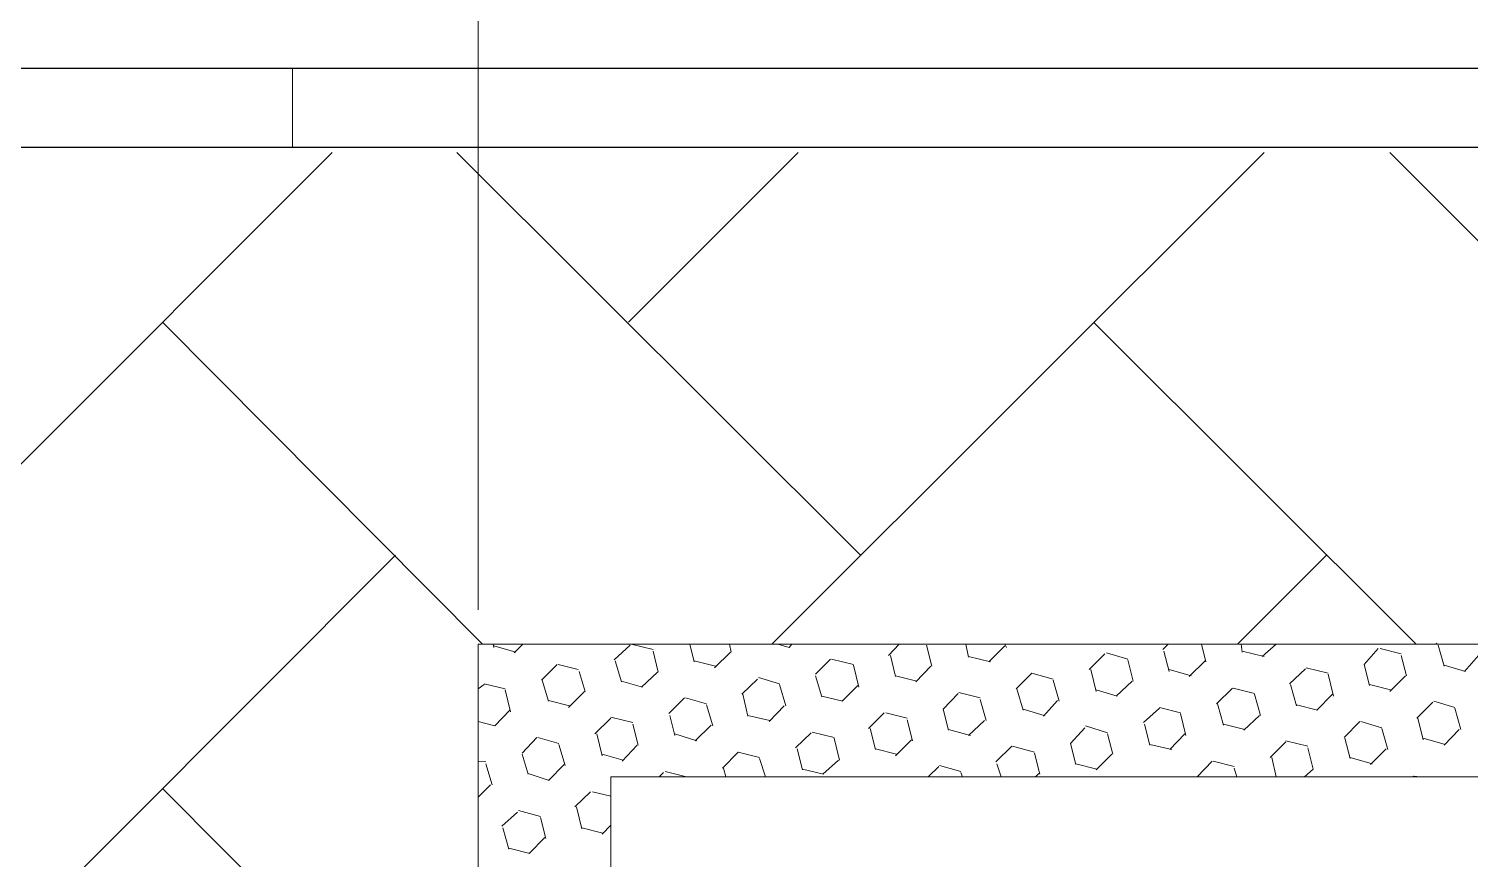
# Model space of a CAD drawing. Header units: millimetres. Extents: x 2928 to 3112, y 1220 to 1280.
# Drawn here: x 2978.905 to 2981.638, y 1265.975 to 1267.548 of the extents above; entities that cross this region are included whole.
import ezdxf

# ---------------------------------------------------------------- set-up
doc = ezdxf.new("R2010")
doc.units = ezdxf.units.MM

msp = doc.modelspace()

# ---------------------------------------------------------------- linework, layer by layer
at = {"color": 253, "linetype": 'Continuous', "lineweight": 5, "true_color": 0x9a9a9a}
msp.add_lwpolyline([(2979.75687, 1266.44731), (2979.75687, 1267.98234), (2979.75687, 1267.98234)], dxfattribs=at)
msp.add_lwpolyline([(2979.75687, 1266.44731), (2979.75687, 1267.98234), (2979.75687, 1267.98234)], dxfattribs=at)
at = {"color": 7, "linetype": 'Continuous', "lineweight": -2, "true_color": 0x000007}
for points in [[(2937.08126, 1265.3073), (2937.07792, 1267.474), (2938.98795, 1267.474), (2985.45528, 1267.474), (2985.45528, 1236.87356), (2938.98795, 1236.87356), (2937.08126, 1236.87356), (2937.08126, 1238.60692)], [(2937.23126, 1265.3073), (2937.23126, 1267.32399), (2938.98795, 1267.32399), (2985.30528, 1267.32399), (2985.30528, 1237.02356), (2938.98795, 1237.02356), (2937.22793, 1237.02356), (2937.22793, 1238.60692)]]:
    msp.add_lwpolyline(points, close=True, dxfattribs=at)
at = {"color": 252, "linetype": 'Continuous', "lineweight": 13, "true_color": 0x989898}
for points in [[(2979.40519, 1267.474), (2978.19518, 1267.474), (2978.19518, 1267.474)], [(2978.19518, 1267.32399), (2979.40519, 1267.32399), (2979.40519, 1267.32399)]]:
    msp.add_lwpolyline(points, dxfattribs=at)
at = {"color": 252, "linetype": 'Continuous', "lineweight": 5, "true_color": 0x989898}
msp.add_lwpolyline([(2985.45195, 1267.474), (2985.45195, 1260.42056), (2985.30195, 1260.42056), (2985.30195, 1267.32399), (2979.40519, 1267.32399), (2979.40519, 1267.474)], close=True, dxfattribs=at)
at = {"color": 9, "linetype": 'Continuous', "lineweight": 13, "true_color": 0xbababa}
for points in [[(2978.27518, 1266.10898), (2979.4802, 1267.31399), (2979.4802, 1267.31399)], [(2980.48188, 1266.55065), (2979.71687, 1267.31399), (2979.71687, 1267.31399)], [(2980.04187, 1266.99232), (2980.36354, 1267.31399), (2980.36354, 1267.31399)], [(2980.31354, 1266.38231), (2981.24689, 1267.31399), (2981.24689, 1267.31399)], [(2982.24857, 1266.55065), (2981.48522, 1267.31399), (2981.48522, 1267.31399)], [(2979.7652, 1266.38231), (2979.15852, 1266.99232), (2979.15852, 1266.99232)], [(2981.53523, 1266.38231), (2980.92355, 1266.99232), (2980.92355, 1266.99232)], [(2978.27518, 1265.22396), (2979.6002, 1266.55065), (2979.6002, 1266.55065)], [(2981.19689, 1266.38231), (2981.36522, 1266.55065), (2981.36522, 1266.55065)], [(2979.78687, 1266.37565), (2979.7852, 1266.38231), (2979.7852, 1266.38231)], [(2979.82853, 1266.36731), (2979.78687, 1266.37898), (2979.78687, 1266.37898)], [(2979.8252, 1266.36565), (2979.84187, 1266.38231), (2979.84187, 1266.38231)], [(2980.0152, 1266.35231), (2980.0452, 1266.38065), (2980.0452, 1266.38065)], [(2980.08854, 1266.37231), (2980.04687, 1266.38231), (2980.04687, 1266.38231)], [(2980.09854, 1266.32898), (2980.08854, 1266.36898), (2980.08854, 1266.36898)], [(2980.16687, 1266.34898), (2980.15854, 1266.38231), (2980.15854, 1266.38231)], [(2980.23687, 1266.36731), (2980.23354, 1266.38231), (2980.23354, 1266.38231)], [(2980.34687, 1266.37565), (2980.32521, 1266.38231), (2980.32521, 1266.38231)], [(2980.34687, 1266.37565), (2980.35187, 1266.38231), (2980.35187, 1266.38231)], [(2980.53521, 1266.36065), (2980.55521, 1266.38231), (2980.55521, 1266.38231)], [(2980.60688, 1266.38231), (2980.60355, 1266.38231), (2980.60355, 1266.38231)], [(2980.61688, 1266.34065), (2980.60688, 1266.38065), (2980.60688, 1266.38065)], [(2980.68688, 1266.35731), (2980.68188, 1266.38231), (2980.68188, 1266.38231)], [(2980.72521, 1266.34898), (2980.75521, 1266.37898), (2980.75521, 1266.37898)], [(2980.75855, 1266.37565), (2980.75521, 1266.38231), (2980.75521, 1266.38231)], [(2981.05522, 1266.37231), (2981.06522, 1266.38231), (2981.06522, 1266.38231)], [(2981.06689, 1266.33065), (2981.05688, 1266.36898), (2981.05688, 1266.36898)], [(2981.13689, 1266.34898), (2981.12855, 1266.38231), (2981.12855, 1266.38231)], [(2981.20522, 1266.36731), (2981.20355, 1266.38231), (2981.20355, 1266.38231)], [(2981.24689, 1266.35898), (2981.20522, 1266.36898), (2981.20522, 1266.36898)], [(2981.24355, 1266.35898), (2981.27022, 1266.38231), (2981.27022, 1266.38231)], [(2981.43689, 1266.34398), (2981.46356, 1266.37398), (2981.46356, 1266.37398)], [(2981.50689, 1266.36398), (2981.46689, 1266.37398), (2981.46689, 1266.37398)], [(2981.57523, 1266.38231), (2981.57356, 1266.38398), (2981.57356, 1266.38398)], [(2981.58856, 1266.34065), (2981.57689, 1266.38065), (2981.57689, 1266.38065)], [(2979.87687, 1266.31398), (2979.90687, 1266.34398), (2979.90687, 1266.34398)], [(2979.94687, 1266.33398), (2979.90854, 1266.34398), (2979.90854, 1266.34398)], [(2980.02854, 1266.31065), (2980.01687, 1266.35065), (2980.01687, 1266.35065)], [(2980.20687, 1266.34065), (2980.16687, 1266.35065), (2980.16687, 1266.35065)], [(2980.20521, 1266.33731), (2980.23521, 1266.36731), (2980.23521, 1266.36731)], [(2980.39688, 1266.32565), (2980.42521, 1266.35398), (2980.42521, 1266.35398)], [(2980.46854, 1266.34398), (2980.42688, 1266.35398), (2980.42688, 1266.35398)], [(2980.47854, 1266.30065), (2980.46854, 1266.34231), (2980.46854, 1266.34231)], [(2980.54854, 1266.32065), (2980.53854, 1266.36065), (2980.53854, 1266.36065)], [(2980.58688, 1266.31065), (2980.61521, 1266.34065), (2980.61521, 1266.34065)], [(2980.72855, 1266.34898), (2980.68688, 1266.35898), (2980.68688, 1266.35898)], [(2980.91522, 1266.33398), (2980.94522, 1266.36398), (2980.94522, 1266.36398)], [(2980.98855, 1266.35398), (2980.94855, 1266.36565), (2980.94855, 1266.36565)], [(2980.99855, 1266.31231), (2980.98855, 1266.35231), (2980.98855, 1266.35231)], [(2981.10522, 1266.32065), (2981.13522, 1266.35065), (2981.13522, 1266.35065)], [(2981.44689, 1266.30398), (2981.43689, 1266.34398), (2981.43689, 1266.34398)], [(2981.51689, 1266.32231), (2981.50689, 1266.36065), (2981.50689, 1266.36065)], [(2981.62856, 1266.33065), (2981.58856, 1266.34231), (2981.58856, 1266.34231)], [(2981.62689, 1266.33065), (2981.65356, 1266.36065), (2981.65356, 1266.36065)], [(2979.8902, 1266.27398), (2979.87853, 1266.31398), (2979.87853, 1266.31398)], [(2979.9602, 1266.29231), (2979.94854, 1266.33065), (2979.94854, 1266.33065)], [(2980.06687, 1266.30065), (2980.09687, 1266.32898), (2980.09687, 1266.32898)], [(2980.25687, 1266.28731), (2980.28687, 1266.31565), (2980.28687, 1266.31565)], [(2980.32854, 1266.30731), (2980.28854, 1266.31898), (2980.28854, 1266.31898)], [(2980.40854, 1266.28231), (2980.39688, 1266.32231), (2980.39688, 1266.32231)], [(2980.58854, 1266.31231), (2980.54854, 1266.32231), (2980.54854, 1266.32231)], [(2980.77688, 1266.29731), (2980.80688, 1266.32731), (2980.80688, 1266.32731)], [(2980.84688, 1266.31565), (2980.80688, 1266.32731), (2980.80688, 1266.32731)], [(2980.85855, 1266.27398), (2980.84688, 1266.31398), (2980.84688, 1266.31398)], [(2980.92855, 1266.29231), (2980.91855, 1266.33398), (2980.91855, 1266.33398)], [(2981.10855, 1266.32231), (2981.06689, 1266.33398), (2981.06689, 1266.33398)], [(2981.29522, 1266.30731), (2981.32522, 1266.33565), (2981.32522, 1266.33565)], [(2981.36856, 1266.32731), (2981.32689, 1266.33731), (2981.32689, 1266.33731)], [(2981.37856, 1266.28398), (2981.36856, 1266.32565), (2981.36856, 1266.32565)], [(2981.48522, 1266.29231), (2981.51522, 1266.32231), (2981.51522, 1266.32231)], [(2979.75687, 1266.29731), (2979.76853, 1266.30565), (2979.76853, 1266.30565)], [(2979.80853, 1266.29731), (2979.76853, 1266.30731), (2979.76853, 1266.30731)], [(2979.81853, 1266.25398), (2979.80853, 1266.29565), (2979.80853, 1266.29565)], [(2979.92854, 1266.26231), (2979.95854, 1266.29231), (2979.95854, 1266.29231)], [(2980.06854, 1266.30065), (2980.02854, 1266.31231), (2980.02854, 1266.31231)], [(2980.26854, 1266.24564), (2980.25854, 1266.28731), (2980.25854, 1266.28731)], [(2980.34021, 1266.26565), (2980.32854, 1266.30565), (2980.32854, 1266.30565)], [(2980.44688, 1266.27398), (2980.47688, 1266.30398), (2980.47688, 1266.30398)], [(2980.63855, 1266.25898), (2980.66688, 1266.28898), (2980.66688, 1266.28898)], [(2980.70855, 1266.28065), (2980.66855, 1266.29065), (2980.66855, 1266.29065)], [(2980.79021, 1266.25731), (2980.77855, 1266.29731), (2980.77855, 1266.29731)], [(2980.96855, 1266.28398), (2980.92855, 1266.29565), (2980.92855, 1266.29565)], [(2980.96688, 1266.28398), (2980.99688, 1266.31231), (2980.99688, 1266.31231)], [(2981.15689, 1266.26898), (2981.18689, 1266.29898), (2981.18689, 1266.29898)], [(2981.22855, 1266.28898), (2981.18855, 1266.29898), (2981.18855, 1266.29898)], [(2981.24022, 1266.24731), (2981.22855, 1266.28731), (2981.22855, 1266.28731)], [(2981.30856, 1266.26565), (2981.29689, 1266.30565), (2981.29689, 1266.30565)], [(2981.34689, 1266.25731), (2981.37689, 1266.28731), (2981.37689, 1266.28731)], [(2981.48689, 1266.29565), (2981.44689, 1266.30565), (2981.44689, 1266.30565)], [(2979.9302, 1266.26565), (2979.8902, 1266.27565), (2979.8902, 1266.27565)], [(2980.11854, 1266.25064), (2980.14854, 1266.28065), (2980.14854, 1266.28065)], [(2980.19021, 1266.26898), (2980.15021, 1266.28065), (2980.15021, 1266.28065)], [(2980.20187, 1266.22731), (2980.19021, 1266.26731), (2980.19021, 1266.26731)], [(2980.30854, 1266.23564), (2980.33687, 1266.26565), (2980.33687, 1266.26565)], [(2980.44854, 1266.27398), (2980.40854, 1266.28398), (2980.40854, 1266.28398)], [(2980.64855, 1266.21898), (2980.63855, 1266.25898), (2980.63855, 1266.25898)], [(2980.72021, 1266.23731), (2980.70855, 1266.27731), (2980.70855, 1266.27731)], [(2980.83022, 1266.24731), (2980.79021, 1266.25898), (2980.79021, 1266.25898)], [(2980.82855, 1266.24564), (2980.85522, 1266.27565), (2980.85522, 1266.27565)], [(2981.01855, 1266.23398), (2981.04855, 1266.26064), (2981.04855, 1266.26064)], [(2981.08855, 1266.25231), (2981.04855, 1266.26231), (2981.04855, 1266.26231)], [(2981.17022, 1266.22898), (2981.15855, 1266.26898), (2981.15855, 1266.26898)], [(2981.34856, 1266.25731), (2981.30856, 1266.26731), (2981.30856, 1266.26731)], [(2981.53689, 1266.24231), (2981.56689, 1266.27231), (2981.56689, 1266.27231)], [(2981.60856, 1266.26231), (2981.56856, 1266.27398), (2981.56856, 1266.27398)], [(2981.62023, 1266.22064), (2981.60856, 1266.26064), (2981.60856, 1266.26064)], [(2979.78853, 1266.22731), (2979.75687, 1266.23564), (2979.75687, 1266.23564)], [(2979.78853, 1266.22731), (2979.81687, 1266.25731), (2979.81687, 1266.25731)], [(2979.97854, 1266.21231), (2980.00854, 1266.24231), (2980.00854, 1266.24231)], [(2980.0502, 1266.23398), (2980.00854, 1266.24398), (2980.00854, 1266.24398)], [(2980.13021, 1266.20898), (2980.1202, 1266.24731), (2980.1202, 1266.24731)], [(2980.31021, 1266.23731), (2980.26854, 1266.24731), (2980.26854, 1266.24731)], [(2980.49688, 1266.22231), (2980.52688, 1266.25231), (2980.52688, 1266.25231)], [(2980.57021, 1266.24231), (2980.53021, 1266.25231), (2980.53021, 1266.25231)], [(2980.58021, 1266.19898), (2980.57021, 1266.23898), (2980.57021, 1266.23898)], [(2980.68688, 1266.20898), (2980.71688, 1266.23731), (2980.71688, 1266.23731)], [(2981.09855, 1266.20898), (2981.08855, 1266.25064), (2981.08855, 1266.25064)], [(2981.20855, 1266.21898), (2981.23855, 1266.24731), (2981.23855, 1266.24731)], [(2981.39856, 1266.20564), (2981.42856, 1266.23564), (2981.42856, 1266.23564)], [(2981.47022, 1266.22398), (2981.43022, 1266.23564), (2981.43022, 1266.23564)], [(2981.54856, 1266.20064), (2981.53856, 1266.24231), (2981.53856, 1266.24231)], [(2979.8402, 1266.17564), (2979.86853, 1266.20564), (2979.86853, 1266.20564)], [(2979.9102, 1266.19398), (2979.8702, 1266.20564), (2979.8702, 1266.20564)], [(2979.99187, 1266.17064), (2979.98187, 1266.21231), (2979.98187, 1266.21231)], [(2980.0602, 1266.19064), (2980.0502, 1266.23064), (2980.0502, 1266.23064)], [(2980.17187, 1266.19898), (2980.13021, 1266.21231), (2980.13021, 1266.21231)], [(2980.16854, 1266.19898), (2980.19854, 1266.22898), (2980.19854, 1266.22898)], [(2980.35854, 1266.18564), (2980.38854, 1266.21398), (2980.38854, 1266.21398)], [(2980.43188, 1266.20564), (2980.39021, 1266.21564), (2980.39021, 1266.21564)], [(2980.44188, 1266.16231), (2980.43188, 1266.20398), (2980.43188, 1266.20398)], [(2980.51021, 1266.18231), (2980.50021, 1266.22231), (2980.50021, 1266.22231)], [(2980.69021, 1266.20898), (2980.64855, 1266.22064), (2980.64855, 1266.22064)], [(2980.88022, 1266.19398), (2980.90688, 1266.22398), (2980.90688, 1266.22398)], [(2980.95022, 1266.21398), (2980.90855, 1266.22731), (2980.90855, 1266.22731)], [(2980.96022, 1266.17398), (2980.95022, 1266.21231), (2980.95022, 1266.21231)], [(2981.03022, 1266.19064), (2981.02022, 1266.23064), (2981.02022, 1266.23064)], [(2981.06855, 1266.18231), (2981.09689, 1266.21231), (2981.09689, 1266.21231)], [(2981.21022, 1266.22064), (2981.17022, 1266.23064), (2981.17022, 1266.23064)], [(2981.41022, 1266.16564), (2981.40022, 1266.20398), (2981.40022, 1266.20398)], [(2981.48189, 1266.18231), (2981.47022, 1266.22231), (2981.47022, 1266.22231)], [(2981.59023, 1266.19231), (2981.54856, 1266.20398), (2981.54856, 1266.20398)], [(2981.58856, 1266.19064), (2981.61689, 1266.22064), (2981.61689, 1266.22064)], [(2979.92187, 1266.15231), (2979.9102, 1266.19231), (2979.9102, 1266.19231)], [(2980.0302, 1266.16064), (2980.05854, 1266.19064), (2980.05854, 1266.19064)], [(2980.22021, 1266.14731), (2980.25021, 1266.17731), (2980.25021, 1266.17731)], [(2980.29021, 1266.16731), (2980.25021, 1266.17731), (2980.25021, 1266.17731)], [(2980.37188, 1266.14398), (2980.36188, 1266.18398), (2980.36188, 1266.18398)], [(2980.55021, 1266.17398), (2980.51021, 1266.18398), (2980.51021, 1266.18398)], [(2980.54854, 1266.17064), (2980.57854, 1266.20064), (2980.57854, 1266.20064)], [(2980.73855, 1266.15898), (2980.76855, 1266.18898), (2980.76855, 1266.18898)], [(2980.81188, 1266.17731), (2980.77021, 1266.18898), (2980.77021, 1266.18898)], [(2980.89022, 1266.15398), (2980.88022, 1266.19398), (2980.88022, 1266.19398)], [(2981.07189, 1266.18231), (2981.03022, 1266.19231), (2981.03022, 1266.19231)], [(2981.25855, 1266.16731), (2981.28855, 1266.19731), (2981.28855, 1266.19731)], [(2981.33022, 1266.18898), (2981.28855, 1266.19898), (2981.28855, 1266.19898)], [(2981.34022, 1266.14564), (2981.33022, 1266.18564), (2981.33022, 1266.18564)], [(2981.44856, 1266.15398), (2981.47856, 1266.18398), (2981.47856, 1266.18398)], [(2979.77187, 1266.15898), (2979.75687, 1266.16064), (2979.75687, 1266.16064)], [(2979.78353, 1266.11564), (2979.77187, 1266.15564), (2979.77187, 1266.15564)], [(2979.85187, 1266.13564), (2979.8402, 1266.17398), (2979.8402, 1266.17398)], [(2979.8902, 1266.12398), (2979.9202, 1266.15398), (2979.9202, 1266.15398)], [(2980.03187, 1266.16231), (2979.99187, 1266.17398), (2979.99187, 1266.17398)], [(2980.30187, 1266.13064), (2980.29021, 1266.16564), (2980.29021, 1266.16564)], [(2980.41021, 1266.13564), (2980.44021, 1266.16231), (2980.44021, 1266.16231)], [(2980.61021, 1266.13064), (2980.63021, 1266.15064), (2980.63021, 1266.15064)], [(2980.67188, 1266.14064), (2980.63188, 1266.15231), (2980.63188, 1266.15231)], [(2980.74855, 1266.13064), (2980.74021, 1266.15564), (2980.74021, 1266.15564)], [(2980.82188, 1266.13564), (2980.81188, 1266.17564), (2980.81188, 1266.17564)], [(2980.93022, 1266.14564), (2980.89022, 1266.15564), (2980.89022, 1266.15564)], [(2980.92855, 1266.14398), (2980.95855, 1266.17398), (2980.95855, 1266.17398)], [(2981.12022, 1266.13064), (2981.14855, 1266.16064), (2981.14855, 1266.16064)], [(2981.19022, 1266.15064), (2981.15022, 1266.16064), (2981.15022, 1266.16064)], [(2981.27022, 1266.13064), (2981.26189, 1266.16731), (2981.26189, 1266.16731)], [(2981.45189, 1266.15564), (2981.41022, 1266.16731), (2981.41022, 1266.16731)], [(2979.89187, 1266.12398), (2979.85187, 1266.13731), (2979.85187, 1266.13731)], [(2980.1002, 1266.13064), (2980.10854, 1266.13898), (2980.10854, 1266.13898)], [(2980.15187, 1266.13064), (2980.11187, 1266.14064), (2980.11187, 1266.14064)], [(2980.22687, 1266.13064), (2980.22187, 1266.14731), (2980.22187, 1266.14731)], [(2980.41188, 1266.13564), (2980.37188, 1266.14564), (2980.37188, 1266.14564)], [(2980.67521, 1266.13064), (2980.67188, 1266.13898), (2980.67188, 1266.13898)], [(2980.81355, 1266.13064), (2980.82021, 1266.13731), (2980.82021, 1266.13731)], [(2981.19522, 1266.13064), (2981.19022, 1266.14731), (2981.19022, 1266.14731)], [(2981.32356, 1266.13064), (2981.34022, 1266.14564), (2981.34022, 1266.14564)], [(2981.52856, 1266.13064), (2981.53023, 1266.13231), (2981.53023, 1266.13231)], [(2981.54356, 1266.13064), (2981.53023, 1266.13231), (2981.53023, 1266.13231)], [(2979.75687, 1265.5073), (2979.15852, 1266.10898), (2979.15852, 1266.10898)], [(2979.75687, 1266.09231), (2979.7802, 1266.11564), (2979.7802, 1266.11564)], [(2979.9402, 1266.07398), (2979.9702, 1266.10231), (2979.9702, 1266.10231)], [(2980.00854, 1266.09398), (2979.97354, 1266.10231), (2979.97354, 1266.10231)], [(2979.95354, 1266.03231), (2979.94354, 1266.07398), (2979.94354, 1266.07398)], [(2979.80187, 1266.03731), (2979.83187, 1266.06398), (2979.83187, 1266.06398)], [(2979.8752, 1266.05564), (2979.83353, 1266.06731), (2979.83353, 1266.06731)], [(2979.8852, 1266.01397), (2979.8752, 1266.05398), (2979.8752, 1266.05398)], [(2979.8152, 1265.99397), (2979.80353, 1266.03398), (2979.80353, 1266.03398)], [(2979.85353, 1265.98564), (2979.88353, 1266.01564), (2979.88353, 1266.01564)], [(2979.99354, 1266.02397), (2979.95354, 1266.03398), (2979.95354, 1266.03398)], [(2979.99187, 1266.02231), (2980.00854, 1266.03898), (2980.00854, 1266.03898)], [(2979.8552, 1265.98564), (2979.8152, 1265.99564), (2979.8152, 1265.99564)]]:
    msp.add_lwpolyline(points, dxfattribs=at)
at = {"color": 7, "linetype": 'Continuous', "lineweight": 5, "true_color": 0x000007}
for points in [[(2982.02523, 1266.38231), (2979.75687, 1266.38231), (2979.75687, 1265.1223), (2982.02523, 1265.1223)], [(2981.77356, 1266.13064), (2981.77356, 1265.37397), (2980.00854, 1265.37397), (2980.00854, 1266.13064)]]:
    msp.add_lwpolyline(points, close=True, dxfattribs=at)

doc.saveas('drawing.dxf')
